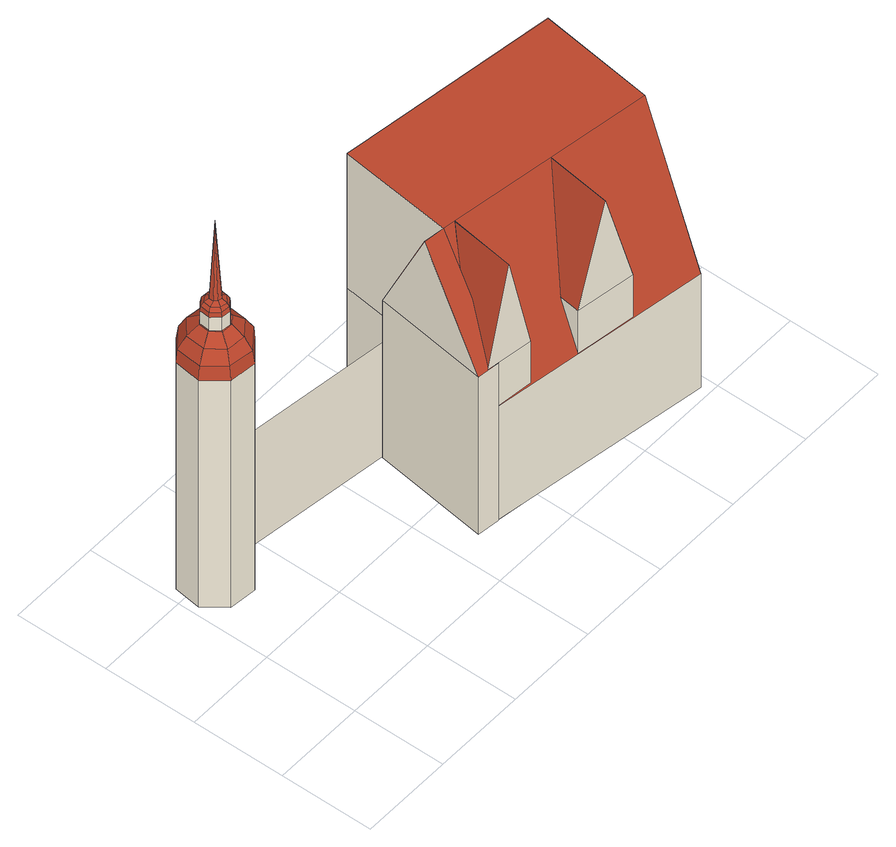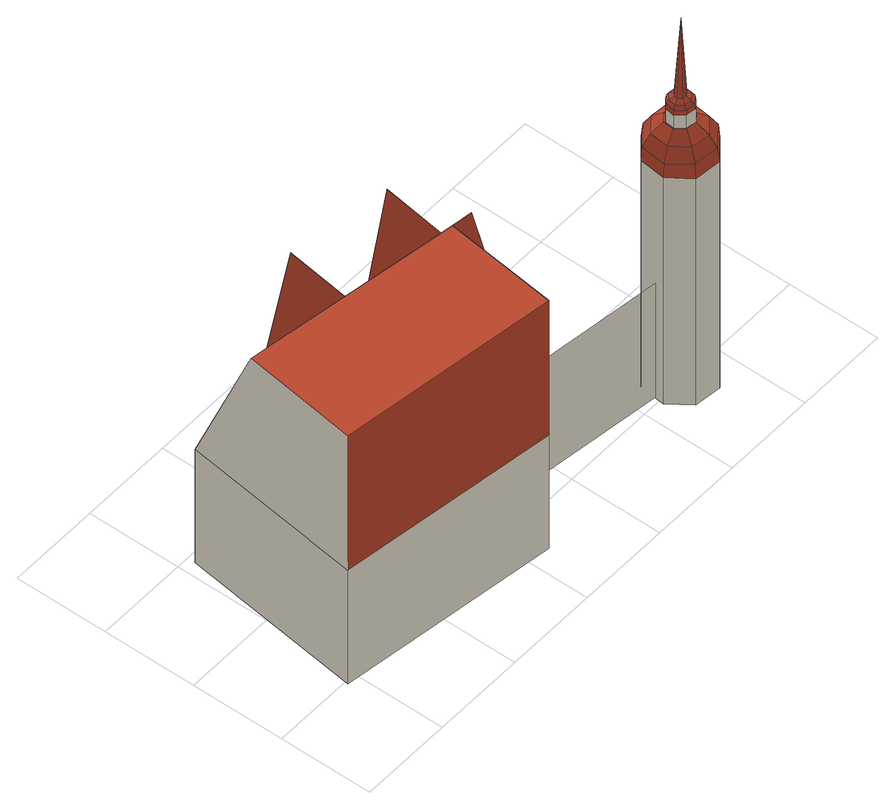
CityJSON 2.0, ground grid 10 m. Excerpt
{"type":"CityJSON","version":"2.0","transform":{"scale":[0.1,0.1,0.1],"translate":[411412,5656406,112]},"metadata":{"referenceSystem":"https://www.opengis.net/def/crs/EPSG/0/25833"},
"CityObjects":{
"building1":{"type":"Building","attributes":{"name":"Residenzschloss Dresdensmannsturm","Gemeindeschluessel":14612000,"Dachneigung":32.21,"Dachorientierung":7.76,"MittlereTraufHoehe":126.92,"QualitaetDacherkennung":100,"ObjektHoehe":32.31,"BodenHoehe":112.13,"Geometrietyp2DReferenz":"3000","AbsoluteHoehe":144.44,"Dachflaeche":2855.37,"measuredHeight":32.31,"function":"31001_3031","roofType":"5000","storeysAboveGround":11},"children":["building1-1","building1-2","building1-3","building1-4","building1-5","building1-6"],"geometry":[{"type":"MultiSurface","lod":"2","boundaries":[[[0,1,2,3]],[[1,4,5,2]]],"semantics":{"surfaces":[{"type":"WallSurface"},{"type":"ClosureSurface","isClosure":"1","QuelleClosure":"LoD2WallSurface"}],"values":[0,1]}}]},
"building1-1":{"type":"BuildingPart","attributes":{"Dachneigung":3.14,"Dachorientierung":0,"MittlereTraufHoehe":147.24,"QualitaetDacherkennung":100,"BodenHoehe":145.54,"ObjektTeilHoehe":12.84,"Geometrietyp2DReferenz":"3000","AbsoluteHoehe":158.38,"Dachflaeche":29,"measuredHeight":12.84,"roofType":"3700","storeysAboveGround":4},"parents":["building1"],"geometry":[{"type":"MultiSurface","lod":"2","boundaries":[[[6,7,8,9]],[[7,10,11,8]],[[10,12,13,11]],[[12,14,15,13]],[[14,16,17,15]],[[16,18,19,17]],[[18,20,21,19]],[[20,6,9,21]],[[22,23,24]],[[22,24,25]],[[22,25,26]],[[22,26,27]],[[22,27,28]],[[22,28,29]],[[22,29,30]],[[22,30,23]],[[23,31,32,24]],[[24,32,33,25]],[[25,33,34,26]],[[26,34,35,27]],[[27,35,36,28]],[[28,36,37,29]],[[29,37,38,30]],[[30,38,31,23]],[[31,39,40,32]],[[32,40,41,33]],[[33,41,42,34]],[[34,42,43,35]],[[35,43,44,36]],[[36,44,45,37]],[[37,45,46,38]],[[38,46,39,31]],[[39,20,18,40]],[[40,18,16,41]],[[41,16,14,42]],[[42,14,12,43]],[[43,12,10,44]],[[44,10,7,45]],[[45,7,6,46]],[[46,6,20,39]],[[9,8,11,13,15,17,19,21]]],"semantics":{"surfaces":[{"type":"WallSurface"},{"type":"RoofSurface"},{"type":"GroundSurface"}],"values":[0,0,0,0,0,0,0,0,1,1,1,1,1,1,1,1,1,1,1,1,1,1,1,1,1,1,1,1,1,1,1,1,1,1,1,1,1,1,1,1,2]}}]},
"building1-2":{"type":"BuildingPart","attributes":{"Dachneigung":5.36,"Dachorientierung":0,"MittlereTraufHoehe":141.39,"QualitaetDacherkennung":100,"BodenHoehe":112.05,"ObjektTeilHoehe":33.82,"Geometrietyp2DReferenz":"3000","AbsoluteHoehe":145.87,"Dachflaeche":96.58,"measuredHeight":33.82,"roofType":"3700","storeysAboveGround":11},"parents":["building1"],"geometry":[{"type":"MultiSurface","lod":"2","boundaries":[[[47,17,48]],[[47,48,49]],[[47,49,50]],[[47,50,51]],[[47,51,52]],[[47,52,53]],[[53,54,55,56]],[[56,55,57,17]],[[17,57,58,48]],[[48,58,59,49]],[[49,59,60,50]],[[50,60,61,51]],[[51,61,62,52]],[[52,62,54,53]],[[54,63,64,55]],[[55,64,65,57]],[[57,65,66,58]],[[58,66,67,59]],[[59,67,68,60]],[[60,68,69,61]],[[61,69,70,62]],[[62,70,63,54]],[[63,71,72,64]],[[64,72,73,65]],[[65,73,74,66]],[[66,74,75,67]],[[67,75,76,68]],[[68,76,77,69]],[[69,77,78,70]],[[70,78,71,63]],[[79,80,81,82,83,84,85,86]],[[78,77,80,79]],[[77,76,81,80]],[[76,75,82,81]],[[75,74,83,82]],[[74,73,84,83]],[[73,72,85,84]],[[72,71,86,85]],[[71,78,79,86]],[[47,53,56]],[[47,56,17]]],"semantics":{"surfaces":[{"type":"RoofSurface"},{"type":"GroundSurface"},{"type":"WallSurface"}],"values":[0,0,0,0,0,0,0,0,0,0,0,0,0,0,0,0,0,0,0,0,0,0,0,0,0,0,0,0,0,0,1,2,2,2,2,2,2,2,2,0,0]}}]},
"building1-3":{"type":"BuildingPart","attributes":{"Dachneigung":30.58,"Dachorientierung":98.1,"MittlereTraufHoehe":132.48,"QualitaetDacherkennung":100,"BodenHoehe":112.11,"ObjektTeilHoehe":32.34,"Geometrietyp2DReferenz":"3000","AbsoluteHoehe":144.44,"Dachflaeche":63.41,"measuredHeight":32.34,"roofType":"3100","storeysAboveGround":11},"parents":["building1"],"geometry":[{"type":"MultiSurface","lod":"2","boundaries":[[[87,88,89,90]],[[88,91,92,89]],[[91,93,4,92]],[[93,87,90,4]],[[91,88,94]],[[87,93,95]],[[88,87,95,94]],[[93,91,94,95]],[[90,89,92,4]]],"semantics":{"surfaces":[{"type":"WallSurface"},{"type":"RoofSurface"},{"type":"GroundSurface"}],"values":[0,0,0,0,0,0,1,1,2]}}]},
"building1-4":{"type":"BuildingPart","attributes":{"Dachneigung":12.22,"Dachorientierung":7.91,"MittlereTraufHoehe":132.48,"QualitaetDacherkennung":100,"BodenHoehe":112.14,"ObjektTeilHoehe":32.3,"Geometrietyp2DReferenz":"3000","AbsoluteHoehe":144.44,"Dachflaeche":116.6,"measuredHeight":32.3,"roofType":"3100","storeysAboveGround":11},"parents":["building1"],"geometry":[{"type":"MultiSurface","lod":"2","boundaries":[[[96,97,98,99]],[[97,100,101,98]],[[100,102,103,101]],[[102,96,99,103]],[[100,97,104]],[[96,102,105]],[[97,96,105,104]],[[102,100,104,105]],[[99,98,101,103]]],"semantics":{"surfaces":[{"type":"WallSurface"},{"type":"RoofSurface"},{"type":"GroundSurface"}],"values":[0,0,0,0,0,0,1,1,2]}}]},
"building1-5":{"type":"BuildingPart","attributes":{"Dachneigung":15.03,"Dachorientierung":7.91,"MittlereTraufHoehe":132.48,"QualitaetDacherkennung":100,"BodenHoehe":127,"ObjektTeilHoehe":17.45,"Geometrietyp2DReferenz":"3000","AbsoluteHoehe":144.44,"Dachflaeche":118.22,"measuredHeight":17.45,"roofType":"3100","storeysAboveGround":6},"parents":["building1"],"geometry":[{"type":"MultiSurface","lod":"2","boundaries":[[[106,107,108,109]],[[107,110,111,108]],[[110,112,113,111]],[[112,106,109,113]],[[110,107,114]],[[106,112,115]],[[107,106,115,114]],[[112,110,114,115]],[[109,108,111,113]]],"semantics":{"surfaces":[{"type":"WallSurface"},{"type":"RoofSurface"},{"type":"GroundSurface"}],"values":[0,0,0,0,0,0,1,1,2]}}]},
"building1-6":{"type":"BuildingPart","attributes":{"Dachneigung":22.08,"Dachorientierung":-81.77,"MittlereTraufHoehe":126.92,"QualitaetDacherkennung":100,"BodenHoehe":112.17,"ObjektTeilHoehe":32.27,"Geometrietyp2DReferenz":"3000","AbsoluteHoehe":144.44,"Dachflaeche":1160.88,"measuredHeight":32.27,"roofType":"9999","storeysAboveGround":11},"parents":["building1"],"geometry":[{"type":"MultiSurface","lod":"2","boundaries":[[[116,117,118,119]],[[117,120,121,118]],[[120,122,123,121]],[[122,116,119,123]],[[117,116,124,125]],[[120,117,125,126]],[[122,120,126,95]],[[116,122,95,124]],[[126,125,124,95]],[[119,118,121,123]]],"semantics":{"surfaces":[{"type":"WallSurface"},{"type":"RoofSurface"},{"type":"GroundSurface"}],"values":[0,0,0,0,1,0,1,0,1,2]}}]}
},
"vertices":[
[50,199,1],[247,173,1],[247,173,149],[50,199,149],[269,170,1],[269,170,149],
[57,188,352],[48,181,352],[48,181,335],[57,188,335],[38,182,352],[38,182,335],[31,191,352],[31,191,335],[32,202,352],[32,202,335],[40,209,352],[40,209,335],[51,207,352],[51,207,335],[58,199,352],[58,199,335],[44,195,464],[50,196,365],[47,200,365],[43,200,365],[39,198,365],[39,193,365],[42,190,365],[46,189,365],[50,192,365],[55,198,362],[50,204,362],[42,205,362],[35,200,362],[34,192,362],[39,185,362],[47,184,362],[54,190,362],[58,199,358],[51,207,358],[41,208,358],[32,201,358],[31,191,358],[38,183,358],[48,182,358],[56,188,358],
[44,195,339],[31,202,335],[30,191,335],[37,181,335],[49,180,335],[58,187,335],[59,199,335],[71,202,325],[58,219,325],[52,208,335],[37,222,325],[20,208,325],[18,187,325],[31,170,325],[52,168,325],[69,181,325],[79,205,311],[62,226,311],[35,229,311],[13,212,311],[10,185,311],[27,164,311],[54,160,311],[76,177,311],[80,205,294],[63,228,294],[34,231,294],[12,213,294],[8,184,294],[26,162,294],[55,159,294],[77,177,294],[77,177,0],[55,159,0],[26,162,0],[8,184,0],[12,213,0],[34,231,0],[63,228,0],[80,205,0],
[254,46,205],[230,49,205],[230,49,1],[254,46,1],[247,172,205],[247,172,1],[269,170,205],[240,119,324],[263,116,324],
[295,66,205],[292,41,205],[292,41,1],[295,66,1],[242,48,205],[242,48,1],[245,72,205],[245,72,1],[266,44,324],[276,114,324],
[413,47,205],[410,22,205],[410,22,150],[413,47,150],[346,32,205],[346,32,150],[349,56,205],[349,56,150],[378,27,324],[388,97,324],
[278,238,149],[514,204,149],[514,204,2],[278,238,2],[488,9,149],[488,9,2],[254,46,149],[254,46,2],[278,238,324],[514,204,324],[497,80,324]
]}
